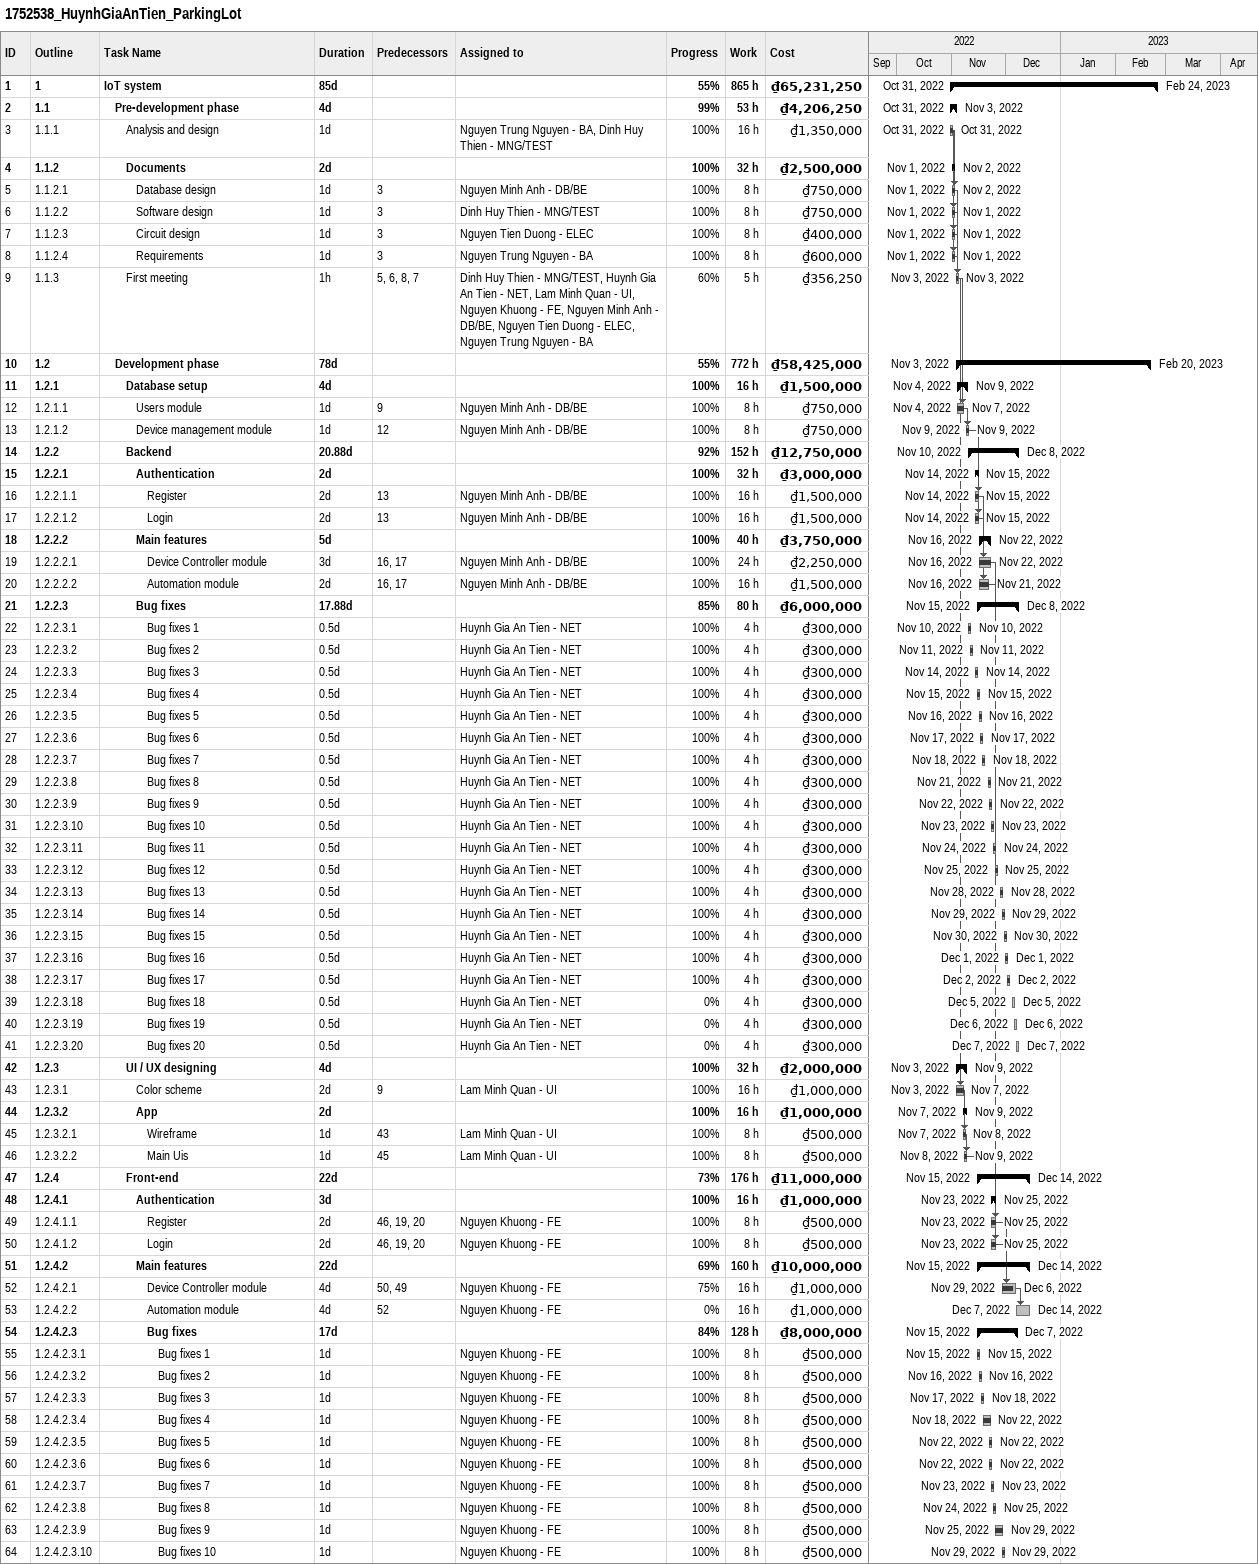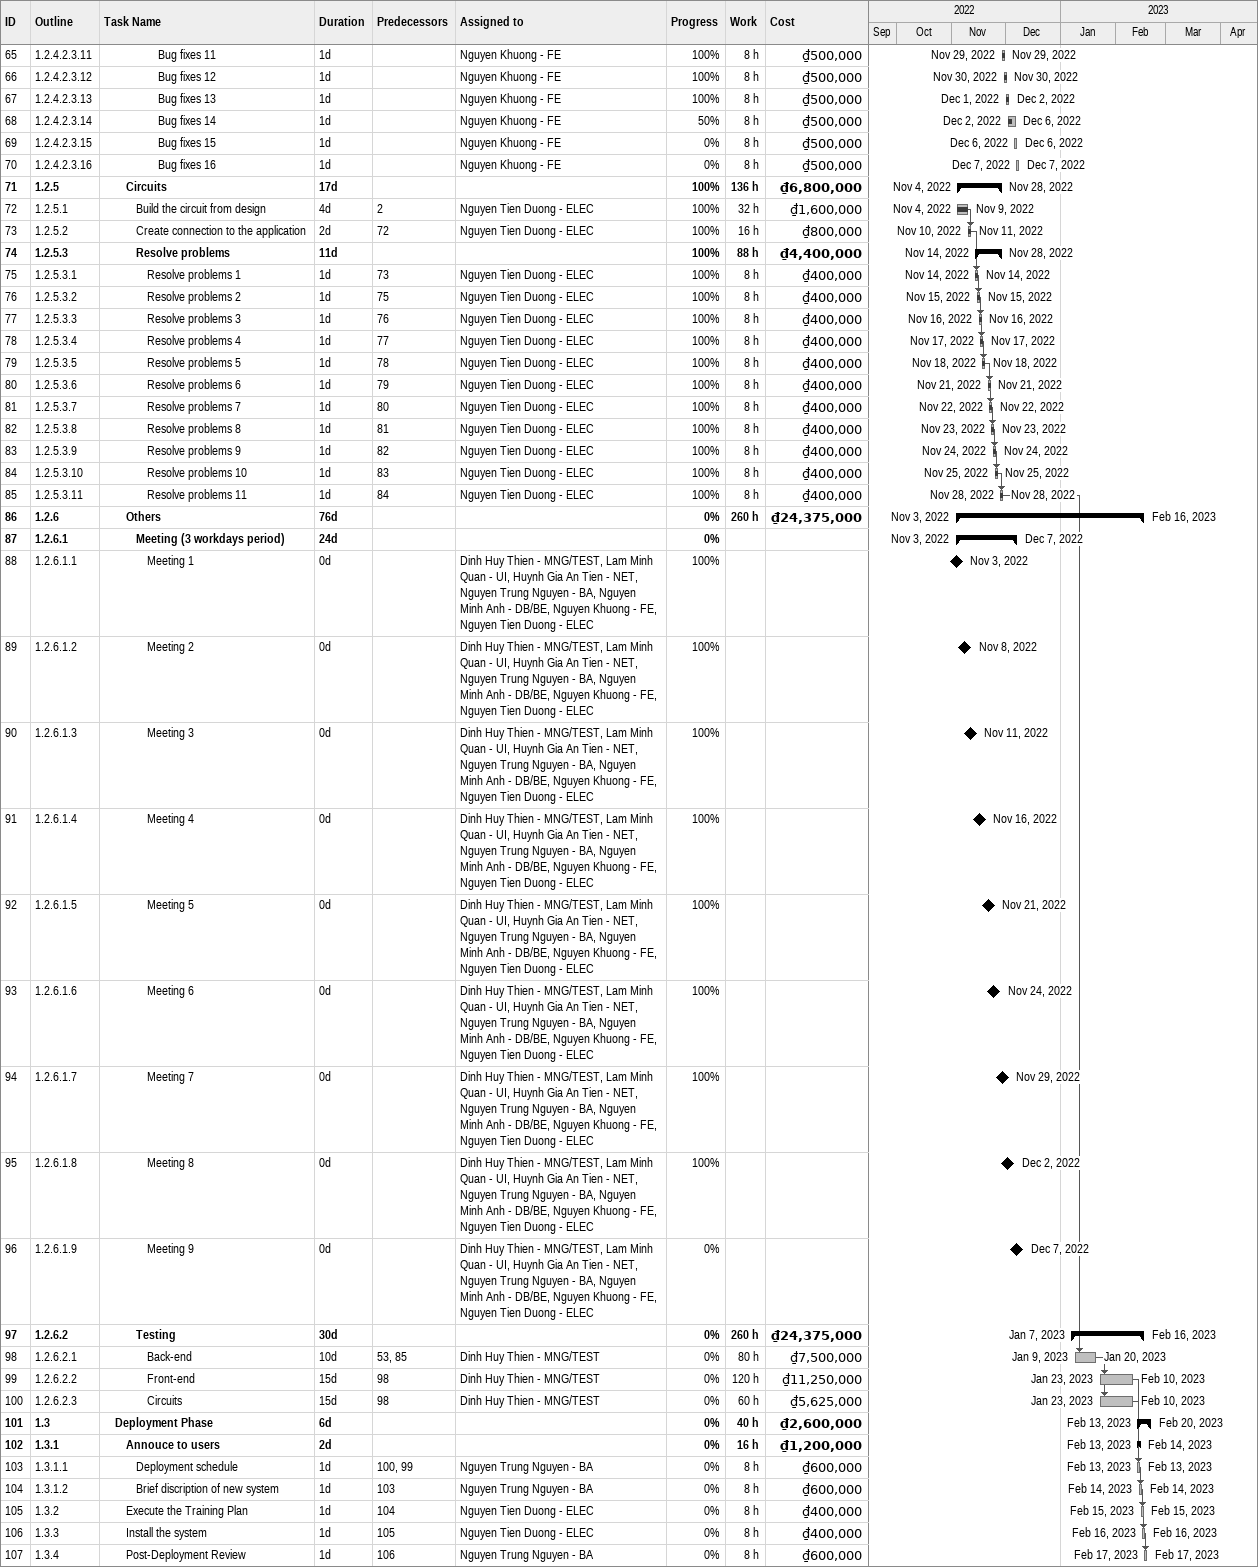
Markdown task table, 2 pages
1752538_HuynhGiaAnTien_ParkingLot

| ID | WBS | Task | Duration | Start | Finish | Predecessors | Resources | % complete | Work (h) | Cost (₫) |
|---|---|---|---|---|---|---|---|---|---|---|
| 1 | 1 | **IoT system** | 85d | 2022-10-31 | 2023-02-24 |  |  | 55 | 865 | 65231250 |
| 2 | 1.1 | **Pre-development phase** | 4d | 2022-10-31 | 2022-11-03 |  |  | 99 | 53 | 4206250 |
| 3 | 1.1.1 | Analysis and design | 1d | 2022-10-31 | 2022-10-31 |  | Nguyen Trung Nguyen - BA, Dinh Huy Thien - MNG/TEST | 100 | 16 | 1350000 |
| 4 | 1.1.2 | **Documents** | 2d | 2022-11-01 | 2022-11-02 |  |  | 100 | 32 | 2500000 |
| 5 | 1.1.2.1 | Database design | 1d | 2022-11-01 | 2022-11-02 | 3 | Nguyen Minh Anh - DB/BE | 100 | 8 | 750000 |
| 6 | 1.1.2.2 | Software design | 1d | 2022-11-01 | 2022-11-01 | 3 | Dinh Huy Thien - MNG/TEST | 100 | 8 | 750000 |
| 7 | 1.1.2.3 | Circuit design | 1d | 2022-11-01 | 2022-11-01 | 3 | Nguyen Tien Duong - ELEC | 100 | 8 | 400000 |
| 8 | 1.1.2.4 | Requirements | 1d | 2022-11-01 | 2022-11-01 | 3 | Nguyen Trung Nguyen - BA | 100 | 8 | 600000 |
| 9 | 1.1.3 | First meeting | 1h | 2022-11-03 | 2022-11-03 | 5, 6, 8, 7 | Dinh Huy Thien - MNG/TEST, Huynh Gia An Tien - NET, Lam Minh Quan - UI, Nguyen Khuong - FE, Nguyen Minh Anh - DB/BE, Nguyen Tien Duong - ELEC, Nguyen Trung Nguyen - BA | 60 | 5 | 356250 |
| 10 | 1.2 | **Development phase** | 78d | 2022-11-03 | 2023-02-20 |  |  | 55 | 772 | 58425000 |
| 11 | 1.2.1 | **Database setup** | 4d | 2022-11-04 | 2022-11-09 |  |  | 100 | 16 | 1500000 |
| 12 | 1.2.1.1 | Users module | 1d | 2022-11-04 | 2022-11-07 | 9 | Nguyen Minh Anh - DB/BE | 100 | 8 | 750000 |
| 13 | 1.2.1.2 | Device management module | 1d | 2022-11-09 | 2022-11-09 | 12 | Nguyen Minh Anh - DB/BE | 100 | 8 | 750000 |
| 14 | 1.2.2 | **Backend** | 20.88d | 2022-11-10 | 2022-12-08 |  |  | 92 | 152 | 12750000 |
| 15 | 1.2.2.1 | **Authentication** | 2d | 2022-11-14 | 2022-11-15 |  |  | 100 | 32 | 3000000 |
| 16 | 1.2.2.1.1 | Register | 2d | 2022-11-14 | 2022-11-15 | 13 | Nguyen Minh Anh - DB/BE | 100 | 16 | 1500000 |
| 17 | 1.2.2.1.2 | Login | 2d | 2022-11-14 | 2022-11-15 | 13 | Nguyen Minh Anh - DB/BE | 100 | 16 | 1500000 |
| 18 | 1.2.2.2 | **Main features** | 5d | 2022-11-16 | 2022-11-22 |  |  | 100 | 40 | 3750000 |
| 19 | 1.2.2.2.1 | Device Controller module | 3d | 2022-11-16 | 2022-11-22 | 16, 17 | Nguyen Minh Anh - DB/BE | 100 | 24 | 2250000 |
| 20 | 1.2.2.2.2 | Automation module | 2d | 2022-11-16 | 2022-11-21 | 16, 17 | Nguyen Minh Anh - DB/BE | 100 | 16 | 1500000 |
| 21 | 1.2.2.3 | **Bug fixes** | 17.88d | 2022-11-15 | 2022-12-08 |  |  | 85 | 80 | 6000000 |
| 22 | 1.2.2.3.1 | Bug fixes 1 | 0.5d | 2022-11-10 | 2022-11-10 |  | Huynh Gia An Tien - NET | 100 | 4 | 300000 |
| 23 | 1.2.2.3.2 | Bug fixes 2 | 0.5d | 2022-11-11 | 2022-11-11 |  | Huynh Gia An Tien - NET | 100 | 4 | 300000 |
| 24 | 1.2.2.3.3 | Bug fixes 3 | 0.5d | 2022-11-14 | 2022-11-14 |  | Huynh Gia An Tien - NET | 100 | 4 | 300000 |
| 25 | 1.2.2.3.4 | Bug fixes 4 | 0.5d | 2022-11-15 | 2022-11-15 |  | Huynh Gia An Tien - NET | 100 | 4 | 300000 |
| 26 | 1.2.2.3.5 | Bug fixes 5 | 0.5d | 2022-11-16 | 2022-11-16 |  | Huynh Gia An Tien - NET | 100 | 4 | 300000 |
| 27 | 1.2.2.3.6 | Bug fixes 6 | 0.5d | 2022-11-17 | 2022-11-17 |  | Huynh Gia An Tien - NET | 100 | 4 | 300000 |
| 28 | 1.2.2.3.7 | Bug fixes 7 | 0.5d | 2022-11-18 | 2022-11-18 |  | Huynh Gia An Tien - NET | 100 | 4 | 300000 |
| 29 | 1.2.2.3.8 | Bug fixes 8 | 0.5d | 2022-11-21 | 2022-11-21 |  | Huynh Gia An Tien - NET | 100 | 4 | 300000 |
| 30 | 1.2.2.3.9 | Bug fixes 9 | 0.5d | 2022-11-22 | 2022-11-22 |  | Huynh Gia An Tien - NET | 100 | 4 | 300000 |
| 31 | 1.2.2.3.10 | Bug fixes 10 | 0.5d | 2022-11-23 | 2022-11-23 |  | Huynh Gia An Tien - NET | 100 | 4 | 300000 |
| 32 | 1.2.2.3.11 | Bug fixes 11 | 0.5d | 2022-11-24 | 2022-11-24 |  | Huynh Gia An Tien - NET | 100 | 4 | 300000 |
| 33 | 1.2.2.3.12 | Bug fixes 12 | 0.5d | 2022-11-25 | 2022-11-25 |  | Huynh Gia An Tien - NET | 100 | 4 | 300000 |
| 34 | 1.2.2.3.13 | Bug fixes 13 | 0.5d | 2022-11-28 | 2022-11-28 |  | Huynh Gia An Tien - NET | 100 | 4 | 300000 |
| 35 | 1.2.2.3.14 | Bug fixes 14 | 0.5d | 2022-11-29 | 2022-11-29 |  | Huynh Gia An Tien - NET | 100 | 4 | 300000 |
| 36 | 1.2.2.3.15 | Bug fixes 15 | 0.5d | 2022-11-30 | 2022-11-30 |  | Huynh Gia An Tien - NET | 100 | 4 | 300000 |
| 37 | 1.2.2.3.16 | Bug fixes 16 | 0.5d | 2022-12-01 | 2022-12-01 |  | Huynh Gia An Tien - NET | 100 | 4 | 300000 |
| 38 | 1.2.2.3.17 | Bug fixes 17 | 0.5d | 2022-12-02 | 2022-12-02 |  | Huynh Gia An Tien - NET | 100 | 4 | 300000 |
| 39 | 1.2.2.3.18 | Bug fixes 18 | 0.5d | 2022-12-05 | 2022-12-05 |  | Huynh Gia An Tien - NET | 0 | 4 | 300000 |
| 40 | 1.2.2.3.19 | Bug fixes 19 | 0.5d | 2022-12-06 | 2022-12-06 |  | Huynh Gia An Tien - NET | 0 | 4 | 300000 |
| 41 | 1.2.2.3.20 | Bug fixes 20 | 0.5d | 2022-12-07 | 2022-12-07 |  | Huynh Gia An Tien - NET | 0 | 4 | 300000 |
| 42 | 1.2.3 | **UI / UX designing** | 4d | 2022-11-03 | 2022-11-09 |  |  | 100 | 32 | 2000000 |
| 43 | 1.2.3.1 | Color scheme | 2d | 2022-11-03 | 2022-11-07 | 9 | Lam Minh Quan - UI | 100 | 16 | 1000000 |
| 44 | 1.2.3.2 | **App** | 2d | 2022-11-07 | 2022-11-09 |  |  | 100 | 16 | 1000000 |
| 45 | 1.2.3.2.1 | Wireframe | 1d | 2022-11-07 | 2022-11-08 | 43 | Lam Minh Quan - UI | 100 | 8 | 500000 |
| 46 | 1.2.3.2.2 | Main Uis | 1d | 2022-11-08 | 2022-11-09 | 45 | Lam Minh Quan - UI | 100 | 8 | 500000 |
| 47 | 1.2.4 | **Front-end** | 22d | 2022-11-15 | 2022-12-14 |  |  | 73 | 176 | 11000000 |
| 48 | 1.2.4.1 | **Authentication** | 3d | 2022-11-23 | 2022-11-25 |  |  | 100 | 16 | 1000000 |
| 49 | 1.2.4.1.1 | Register | 2d | 2022-11-23 | 2022-11-25 | 46, 19, 20 | Nguyen Khuong - FE | 100 | 8 | 500000 |
| 50 | 1.2.4.1.2 | Login | 2d | 2022-11-23 | 2022-11-25 | 46, 19, 20 | Nguyen Khuong - FE | 100 | 8 | 500000 |
| 51 | 1.2.4.2 | **Main features** | 22d | 2022-11-15 | 2022-12-14 |  |  | 69 | 160 | 10000000 |
| 52 | 1.2.4.2.1 | Device Controller module | 4d | 2022-11-29 | 2022-12-06 | 50, 49 | Nguyen Khuong - FE | 75 | 16 | 1000000 |
| 53 | 1.2.4.2.2 | Automation module | 4d | 2022-12-07 | 2022-12-14 | 52 | Nguyen Khuong - FE | 0 | 16 | 1000000 |
| 54 | 1.2.4.2.3 | **Bug fixes** | 17d | 2022-11-15 | 2022-12-07 |  |  | 84 | 128 | 8000000 |
| 55 | 1.2.4.2.3.1 | Bug fixes 1 | 1d | 2022-11-15 | 2022-11-15 |  | Nguyen Khuong - FE | 100 | 8 | 500000 |
| 56 | 1.2.4.2.3.2 | Bug fixes 2 | 1d | 2022-11-16 | 2022-11-16 |  | Nguyen Khuong - FE | 100 | 8 | 500000 |
| 57 | 1.2.4.2.3.3 | Bug fixes 3 | 1d | 2022-11-17 | 2022-11-18 |  | Nguyen Khuong - FE | 100 | 8 | 500000 |
| 58 | 1.2.4.2.3.4 | Bug fixes 4 | 1d | 2022-11-18 | 2022-11-22 |  | Nguyen Khuong - FE | 100 | 8 | 500000 |
| 59 | 1.2.4.2.3.5 | Bug fixes 5 | 1d | 2022-11-22 | 2022-11-22 |  | Nguyen Khuong - FE | 100 | 8 | 500000 |
| 60 | 1.2.4.2.3.6 | Bug fixes 6 | 1d | 2022-11-22 | 2022-11-22 |  | Nguyen Khuong - FE | 100 | 8 | 500000 |
| 61 | 1.2.4.2.3.7 | Bug fixes 7 | 1d | 2022-11-23 | 2022-11-23 |  | Nguyen Khuong - FE | 100 | 8 | 500000 |
| 62 | 1.2.4.2.3.8 | Bug fixes 8 | 1d | 2022-11-24 | 2022-11-25 |  | Nguyen Khuong - FE | 100 | 8 | 500000 |
| 63 | 1.2.4.2.3.9 | Bug fixes 9 | 1d | 2022-11-25 | 2022-11-29 |  | Nguyen Khuong - FE | 100 | 8 | 500000 |
| 64 | 1.2.4.2.3.10 | Bug fixes 10 | 1d | 2022-11-29 | 2022-11-29 |  | Nguyen Khuong - FE | 100 | 8 | 500000 |
| 65 | 1.2.4.2.3.11 | Bug fixes 11 | 1d | 2022-11-29 | 2022-11-29 |  | Nguyen Khuong - FE | 100 | 8 | 500000 |
| 66 | 1.2.4.2.3.12 | Bug fixes 12 | 1d | 2022-11-30 | 2022-11-30 |  | Nguyen Khuong - FE | 100 | 8 | 500000 |
| 67 | 1.2.4.2.3.13 | Bug fixes 13 | 1d | 2022-12-01 | 2022-12-02 |  | Nguyen Khuong - FE | 100 | 8 | 500000 |
| 68 | 1.2.4.2.3.14 | Bug fixes 14 | 1d | 2022-12-02 | 2022-12-06 |  | Nguyen Khuong - FE | 50 | 8 | 500000 |
| 69 | 1.2.4.2.3.15 | Bug fixes 15 | 1d | 2022-12-06 | 2022-12-06 |  | Nguyen Khuong - FE | 0 | 8 | 500000 |
| 70 | 1.2.4.2.3.16 | Bug fixes 16 | 1d | 2022-12-07 | 2022-12-07 |  | Nguyen Khuong - FE | 0 | 8 | 500000 |
| 71 | 1.2.5 | **Circuits** | 17d | 2022-11-04 | 2022-11-28 |  |  | 100 | 136 | 6800000 |
| 72 | 1.2.5.1 | Build the circuit from design | 4d | 2022-11-04 | 2022-11-09 | 2 | Nguyen Tien Duong - ELEC | 100 | 32 | 1600000 |
| 73 | 1.2.5.2 | Create connection to the application | 2d | 2022-11-10 | 2022-11-11 | 72 | Nguyen Tien Duong - ELEC | 100 | 16 | 800000 |
| 74 | 1.2.5.3 | **Resolve problems** | 11d | 2022-11-14 | 2022-11-28 |  |  | 100 | 88 | 4400000 |
| 75 | 1.2.5.3.1 | Resolve problems 1 | 1d | 2022-11-14 | 2022-11-14 | 73 | Nguyen Tien Duong - ELEC | 100 | 8 | 400000 |
| 76 | 1.2.5.3.2 | Resolve problems 2 | 1d | 2022-11-15 | 2022-11-15 | 75 | Nguyen Tien Duong - ELEC | 100 | 8 | 400000 |
| 77 | 1.2.5.3.3 | Resolve problems 3 | 1d | 2022-11-16 | 2022-11-16 | 76 | Nguyen Tien Duong - ELEC | 100 | 8 | 400000 |
| 78 | 1.2.5.3.4 | Resolve problems 4 | 1d | 2022-11-17 | 2022-11-17 | 77 | Nguyen Tien Duong - ELEC | 100 | 8 | 400000 |
| 79 | 1.2.5.3.5 | Resolve problems 5 | 1d | 2022-11-18 | 2022-11-18 | 78 | Nguyen Tien Duong - ELEC | 100 | 8 | 400000 |
| 80 | 1.2.5.3.6 | Resolve problems 6 | 1d | 2022-11-21 | 2022-11-21 | 79 | Nguyen Tien Duong - ELEC | 100 | 8 | 400000 |
| 81 | 1.2.5.3.7 | Resolve problems 7 | 1d | 2022-11-22 | 2022-11-22 | 80 | Nguyen Tien Duong - ELEC | 100 | 8 | 400000 |
| 82 | 1.2.5.3.8 | Resolve problems 8 | 1d | 2022-11-23 | 2022-11-23 | 81 | Nguyen Tien Duong - ELEC | 100 | 8 | 400000 |
| 83 | 1.2.5.3.9 | Resolve problems 9 | 1d | 2022-11-24 | 2022-11-24 | 82 | Nguyen Tien Duong - ELEC | 100 | 8 | 400000 |
| 84 | 1.2.5.3.10 | Resolve problems 10 | 1d | 2022-11-25 | 2022-11-25 | 83 | Nguyen Tien Duong - ELEC | 100 | 8 | 400000 |
| 85 | 1.2.5.3.11 | Resolve problems 11 | 1d | 2022-11-28 | 2022-11-28 | 84 | Nguyen Tien Duong - ELEC | 100 | 8 | 400000 |
| 86 | 1.2.6 | **Others** | 76d | 2022-11-03 | 2023-02-16 |  |  | 0 | 260 | 24375000 |
| 87 | 1.2.6.1 | **Meeting (3 workdays period)** | 24d | 2022-11-03 | 2022-12-07 |  |  | 0 |  |  |
| 88 | 1.2.6.1.1 | Meeting 1 | 0d | 2022-11-03 | 2022-11-03 |  | Dinh Huy Thien - MNG/TEST, Lam Minh Quan - UI, Huynh Gia An Tien - NET, Nguyen Trung Nguyen - BA, Nguyen Minh Anh - DB/BE, Nguyen Khuong - FE, Nguyen Tien Duong - ELEC | 100 |  |  |
| 89 | 1.2.6.1.2 | Meeting 2 | 0d | 2022-11-08 | 2022-11-08 |  | Dinh Huy Thien - MNG/TEST, Lam Minh Quan - UI, Huynh Gia An Tien - NET, Nguyen Trung Nguyen - BA, Nguyen Minh Anh - DB/BE, Nguyen Khuong - FE, Nguyen Tien Duong - ELEC | 100 |  |  |
| 90 | 1.2.6.1.3 | Meeting 3 | 0d | 2022-11-11 | 2022-11-11 |  | Dinh Huy Thien - MNG/TEST, Lam Minh Quan - UI, Huynh Gia An Tien - NET, Nguyen Trung Nguyen - BA, Nguyen Minh Anh - DB/BE, Nguyen Khuong - FE, Nguyen Tien Duong - ELEC | 100 |  |  |
| 91 | 1.2.6.1.4 | Meeting 4 | 0d | 2022-11-16 | 2022-11-16 |  | Dinh Huy Thien - MNG/TEST, Lam Minh Quan - UI, Huynh Gia An Tien - NET, Nguyen Trung Nguyen - BA, Nguyen Minh Anh - DB/BE, Nguyen Khuong - FE, Nguyen Tien Duong - ELEC | 100 |  |  |
| 92 | 1.2.6.1.5 | Meeting 5 | 0d | 2022-11-21 | 2022-11-21 |  | Dinh Huy Thien - MNG/TEST, Lam Minh Quan - UI, Huynh Gia An Tien - NET, Nguyen Trung Nguyen - BA, Nguyen Minh Anh - DB/BE, Nguyen Khuong - FE, Nguyen Tien Duong - ELEC | 100 |  |  |
| 93 | 1.2.6.1.6 | Meeting 6 | 0d | 2022-11-24 | 2022-11-24 |  | Dinh Huy Thien - MNG/TEST, Lam Minh Quan - UI, Huynh Gia An Tien - NET, Nguyen Trung Nguyen - BA, Nguyen Minh Anh - DB/BE, Nguyen Khuong - FE, Nguyen Tien Duong - ELEC | 100 |  |  |
| 94 | 1.2.6.1.7 | Meeting 7 | 0d | 2022-11-29 | 2022-11-29 |  | Dinh Huy Thien - MNG/TEST, Lam Minh Quan - UI, Huynh Gia An Tien - NET, Nguyen Trung Nguyen - BA, Nguyen Minh Anh - DB/BE, Nguyen Khuong - FE, Nguyen Tien Duong - ELEC | 100 |  |  |
| 95 | 1.2.6.1.8 | Meeting 8 | 0d | 2022-12-02 | 2022-12-02 |  | Dinh Huy Thien - MNG/TEST, Lam Minh Quan - UI, Huynh Gia An Tien - NET, Nguyen Trung Nguyen - BA, Nguyen Minh Anh - DB/BE, Nguyen Khuong - FE, Nguyen Tien Duong - ELEC | 100 |  |  |
| 96 | 1.2.6.1.9 | Meeting 9 | 0d | 2022-12-07 | 2022-12-07 |  | Dinh Huy Thien - MNG/TEST, Lam Minh Quan - UI, Huynh Gia An Tien - NET, Nguyen Trung Nguyen - BA, Nguyen Minh Anh - DB/BE, Nguyen Khuong - FE, Nguyen Tien Duong - ELEC | 0 |  |  |
| 97 | 1.2.6.2 | **Testing** | 30d | 2023-01-07 | 2023-02-16 |  |  | 0 | 260 | 24375000 |
| 98 | 1.2.6.2.1 | Back-end | 10d | 2023-01-09 | 2023-01-20 | 53, 85 | Dinh Huy Thien - MNG/TEST | 0 | 80 | 7500000 |
| 99 | 1.2.6.2.2 | Front-end | 15d | 2023-01-23 | 2023-02-10 | 98 | Dinh Huy Thien - MNG/TEST | 0 | 120 | 11250000 |
| 100 | 1.2.6.2.3 | Circuits | 15d | 2023-01-23 | 2023-02-10 | 98 | Dinh Huy Thien - MNG/TEST | 0 | 60 | 5625000 |
| 101 | 1.3 | **Deployment Phase** | 6d | 2023-02-13 | 2023-02-20 |  |  | 0 | 40 | 2600000 |
| 102 | 1.3.1 | **Annouce to users** | 2d | 2023-02-13 | 2023-02-14 |  |  | 0 | 16 | 1200000 |
| 103 | 1.3.1.1 | Deployment schedule | 1d | 2023-02-13 | 2023-02-13 | 100, 99 | Nguyen Trung Nguyen - BA | 0 | 8 | 600000 |
| 104 | 1.3.1.2 | Brief discription of new system | 1d | 2023-02-14 | 2023-02-14 | 103 | Nguyen Trung Nguyen - BA | 0 | 8 | 600000 |
| 105 | 1.3.2 | Execute the Training Plan | 1d | 2023-02-15 | 2023-02-15 | 104 | Nguyen Tien Duong - ELEC | 0 | 8 | 400000 |
| 106 | 1.3.3 | Install the system | 1d | 2023-02-16 | 2023-02-16 | 105 | Nguyen Tien Duong - ELEC | 0 | 8 | 400000 |
| 107 | 1.3.4 | Post-Deployment Review | 1d | 2023-02-17 | 2023-02-17 | 106 | Nguyen Trung Nguyen - BA | 0 | 8 | 600000 |
